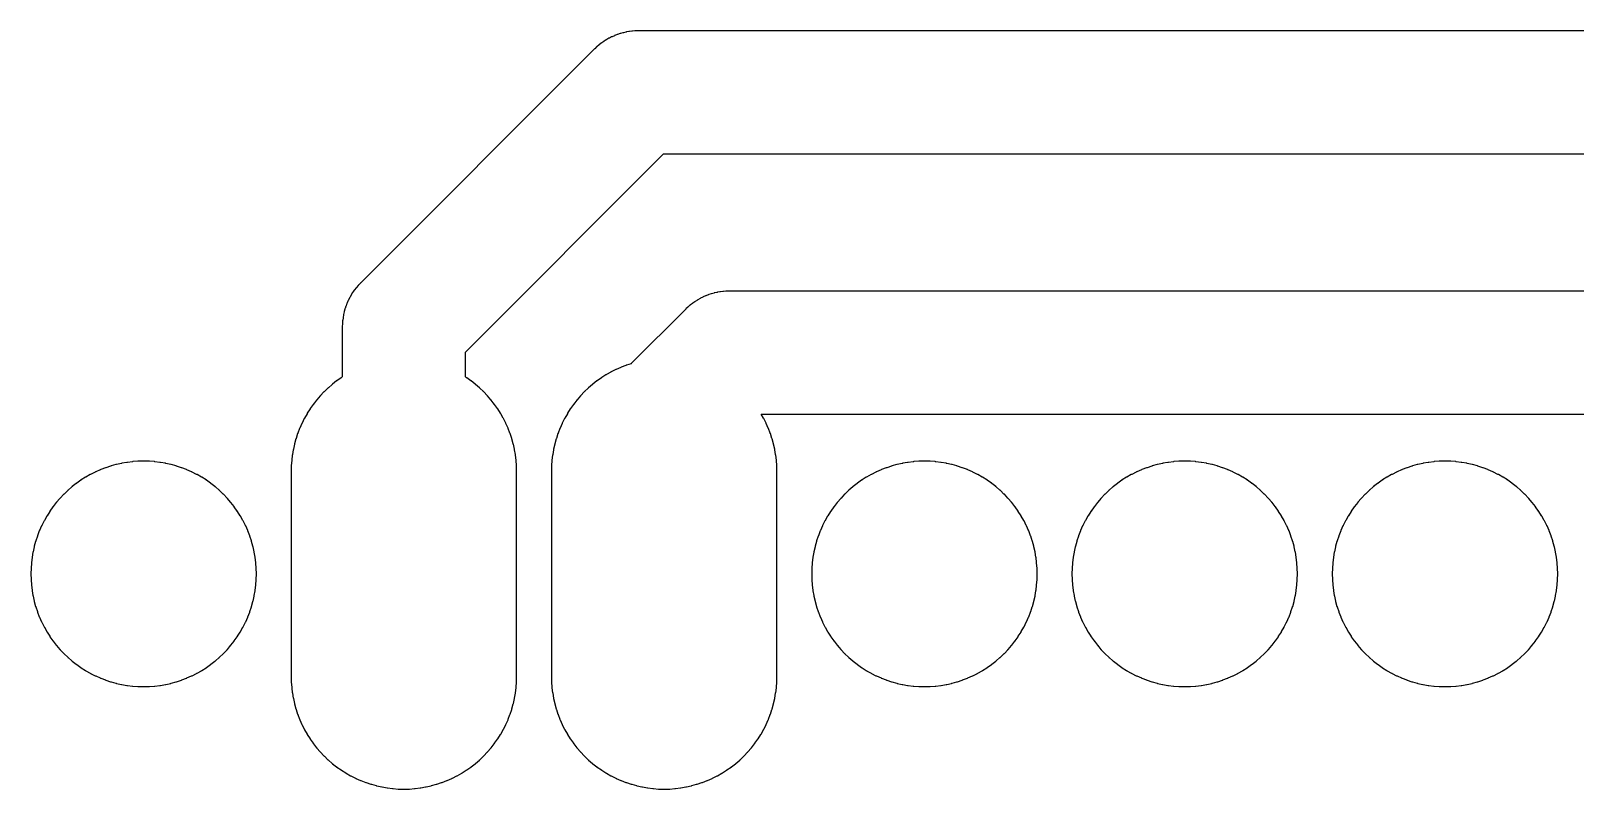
# Model space of a CAD drawing. Header units: millimetres. Extents: x 8.7 to 67.4, y 13.8 to 45.7.
# Drawn here: x 9.44 to 24.51, y 14.31 to 21.71 of the extents above; entities that cross this region are included whole.
import ezdxf

# ---------------------------------------------------------------- set-up
doc = ezdxf.new("R2010")
doc.units = ezdxf.units.MM

msp = doc.modelspace()

# ---------------------------------------------------------------- linework, layer by layer
for points in [[(34.273, 21.707), (15.367, 21.707), (15.366, 21.707), (15.365, 21.707), (15.34, 21.706), (15.338, 21.706), (15.335, 21.706), (15.311, 21.704), (15.308, 21.704), (15.306, 21.704), (15.281, 21.701), (15.279, 21.7), (15.276, 21.7), (15.252, 21.696), (15.25, 21.695), (15.247, 21.695), (15.223, 21.689), (15.221, 21.689), (15.219, 21.688), (15.195, 21.682), (15.193, 21.681), (15.19, 21.68), (15.167, 21.673), (15.165, 21.672), (15.162, 21.671), (15.139, 21.662), (15.137, 21.661), (15.135, 21.66), (15.112, 21.65), (15.11, 21.649), (15.108, 21.648), (15.086, 21.637), (15.084, 21.636), (15.082, 21.635), (15.06, 21.623), (15.058, 21.621), (15.056, 21.62), (15.035, 21.607), (15.033, 21.606), (15.031, 21.604), (15.011, 21.59), (15.009, 21.589), (15.007, 21.587), (14.988, 21.572), (14.986, 21.571), (14.984, 21.569), (14.966, 21.553), (14.964, 21.551), (14.962, 21.55), (14.944, 21.533), (14.943, 21.532), (14.942, 21.531), (12.656, 19.245), (12.655, 19.244), (12.655, 19.243), (12.638, 19.225), (12.636, 19.224), (12.634, 19.222), (12.618, 19.203), (12.617, 19.201), (12.615, 19.199), (12.6, 19.18), (12.599, 19.178), (12.597, 19.176), (12.583, 19.156), (12.582, 19.154), (12.58, 19.152), (12.567, 19.131), (12.566, 19.129), (12.565, 19.127), (12.553, 19.106), (12.551, 19.103), (12.55, 19.101), (12.539, 19.079), (12.538, 19.077), (12.537, 19.075), (12.527, 19.052), (12.526, 19.05), (12.525, 19.048), (12.516, 19.025), (12.516, 19.023), (12.515, 19.02), (12.507, 18.997), (12.506, 18.995), (12.506, 18.992), (12.499, 18.969), (12.498, 18.966), (12.498, 18.964), (12.492, 18.94), (12.492, 18.937), (12.491, 18.935), (12.487, 18.911), (12.487, 18.908), (12.487, 18.906), (12.484, 18.882), (12.483, 18.879), (12.483, 18.877), (12.481, 18.852), (12.481, 18.85), (12.481, 18.847), (12.48, 18.823), (12.48, 18.821), (12.48, 18.82), (12.48, 18.329)], [(12.48, 18.329), (12.472, 18.324), (12.47, 18.322), (12.468, 18.321), (12.428, 18.293), (12.426, 18.291), (12.424, 18.29), (12.385, 18.259), (12.383, 18.258), (12.381, 18.256), (12.344, 18.224), (12.342, 18.223), (12.34, 18.221), (12.305, 18.187), (12.303, 18.185), (12.301, 18.184), (12.267, 18.148), (12.266, 18.146), (12.264, 18.144), (12.232, 18.107), (12.23, 18.105), (12.229, 18.103), (12.199, 18.065), (12.197, 18.063), (12.196, 18.061), (12.167, 18.021), (12.166, 18.019), (12.165, 18.017), (12.138, 17.975), (12.137, 17.973), (12.136, 17.971), (12.112, 17.928), (12.111, 17.926), (12.109, 17.924), (12.087, 17.88), (12.086, 17.878), (12.085, 17.875), (12.065, 17.831), (12.064, 17.828), (12.063, 17.826), (12.046, 17.78), (12.045, 17.778), (12.044, 17.776), (12.029, 17.729), (12.028, 17.727), (12.027, 17.724), (12.014, 17.677), (12.014, 17.675), (12.013, 17.672), (12.002, 17.624), (12.002, 17.622), (12.001, 17.619), (11.993, 17.571), (11.993, 17.569), (11.992, 17.566), (11.986, 17.518), (11.986, 17.515), (11.986, 17.513), (11.982, 17.464), (11.982, 17.461), (11.982, 17.459), (11.981, 17.41), (11.981, 17.408), (11.981, 17.407), (11.981, 15.407), (11.981, 15.406), (11.981, 15.405), (11.982, 15.356), (11.982, 15.353), (11.982, 15.351), (11.986, 15.302), (11.986, 15.299), (11.986, 15.297), (11.992, 15.248), (11.993, 15.246), (11.993, 15.243), (12.001, 15.195), (12.002, 15.193), (12.002, 15.19), (12.013, 15.142), (12.014, 15.14), (12.014, 15.138), (12.027, 15.09), (12.028, 15.088), (12.029, 15.085), (12.044, 15.039), (12.045, 15.037), (12.046, 15.034), (12.063, 14.988), (12.064, 14.986), (12.065, 14.984), (12.085, 14.939), (12.086, 14.937), (12.087, 14.935), (12.109, 14.891), (12.111, 14.889), (12.112, 14.886), (12.136, 14.844), (12.137, 14.842), (12.138, 14.839), (12.165, 14.798), (12.166, 14.796), (12.167, 14.794), (12.196, 14.754), (12.197, 14.752), (12.199, 14.75), (12.229, 14.711), (12.23, 14.709), (12.232, 14.707), (12.264, 14.67), (12.266, 14.668), (12.267, 14.667), (12.301, 14.631), (12.303, 14.629), (12.305, 14.627), (12.34, 14.594), (12.342, 14.592), (12.344, 14.59), (12.381, 14.558), (12.383, 14.557), (12.385, 14.555), (12.424, 14.525), (12.426, 14.523), (12.428, 14.522), (12.468, 14.494), (12.47, 14.492), (12.472, 14.491), (12.513, 14.465), (12.515, 14.463), (12.517, 14.462), (12.56, 14.438), (12.562, 14.437), (12.564, 14.436), (12.608, 14.414), (12.611, 14.413), (12.613, 14.412), (12.658, 14.392), (12.66, 14.391), (12.662, 14.39), (12.708, 14.372), (12.71, 14.371), (12.713, 14.37), (12.759, 14.355), (12.762, 14.354), (12.764, 14.354), (12.811, 14.341), (12.814, 14.34), (12.816, 14.339), (12.864, 14.329), (12.866, 14.328), (12.869, 14.328), (12.917, 14.319), (12.92, 14.319), (12.922, 14.318), (12.971, 14.312), (12.973, 14.312), (12.976, 14.312), (13.025, 14.308), (13.027, 14.308), (13.029, 14.308), (13.079, 14.307), (13.081, 14.307), (13.083, 14.307), (13.133, 14.308), (13.135, 14.308), (13.137, 14.308), (13.186, 14.312), (13.189, 14.312), (13.191, 14.312), (13.24, 14.318), (13.242, 14.319), (13.245, 14.319), (13.293, 14.328), (13.296, 14.328), (13.298, 14.329), (13.346, 14.339), (13.348, 14.34), (13.351, 14.341), (13.398, 14.354), (13.4, 14.354), (13.403, 14.355), (13.449, 14.37), (13.452, 14.371), (13.454, 14.372), (13.5, 14.39), (13.502, 14.391), (13.504, 14.392), (13.549, 14.412), (13.551, 14.413), (13.554, 14.414), (13.598, 14.436), (13.6, 14.437), (13.602, 14.438), (13.645, 14.462), (13.647, 14.463), (13.649, 14.465), (13.69, 14.491), (13.692, 14.492), (13.694, 14.494), (13.734, 14.522), (13.736, 14.523), (13.738, 14.525), (13.777, 14.555), (13.779, 14.557), (13.781, 14.558), (13.818, 14.59), (13.82, 14.592), (13.822, 14.594), (13.857, 14.627), (13.859, 14.629), (13.861, 14.631), (13.895, 14.667), (13.896, 14.668), (13.898, 14.67), (13.93, 14.707), (13.932, 14.709), (13.933, 14.711), (13.963, 14.75), (13.965, 14.752), (13.966, 14.754), (13.995, 14.794), (13.996, 14.796), (13.997, 14.798), (14.024, 14.839), (14.025, 14.842), (14.026, 14.844), (14.05, 14.886), (14.051, 14.889), (14.053, 14.891), (14.075, 14.935), (14.076, 14.937), (14.077, 14.939), (14.097, 14.984), (14.098, 14.986), (14.099, 14.988), (14.116, 15.034), (14.117, 15.037), (14.118, 15.039), (14.133, 15.085), (14.134, 15.088), (14.135, 15.09), (14.148, 15.138), (14.148, 15.14), (14.149, 15.142), (14.16, 15.19), (14.16, 15.193), (14.161, 15.195), (14.169, 15.243), (14.169, 15.246), (14.17, 15.248), (14.176, 15.297), (14.176, 15.299), (14.176, 15.302), (14.18, 15.351), (14.18, 15.353), (14.18, 15.356), (14.181, 15.405), (14.181, 15.406), (14.181, 15.407), (14.181, 17.407), (14.181, 17.408), (14.181, 17.41), (14.18, 17.459), (14.18, 17.461), (14.18, 17.464), (14.176, 17.513), (14.176, 17.515), (14.176, 17.518), (14.17, 17.566), (14.169, 17.569), (14.169, 17.571), (14.161, 17.619), (14.16, 17.622), (14.16, 17.624), (14.149, 17.672), (14.148, 17.675), (14.148, 17.677), (14.135, 17.724), (14.134, 17.727), (14.133, 17.729), (14.118, 17.776), (14.117, 17.778), (14.116, 17.78), (14.099, 17.826), (14.098, 17.828), (14.097, 17.831), (14.077, 17.875), (14.076, 17.878), (14.075, 17.88), (14.053, 17.924), (14.051, 17.926), (14.05, 17.928), (14.026, 17.971), (14.025, 17.973), (14.024, 17.975), (13.997, 18.017), (13.996, 18.019), (13.995, 18.021), (13.966, 18.061), (13.965, 18.063), (13.963, 18.065), (13.933, 18.103), (13.932, 18.105), (13.93, 18.107), (13.898, 18.144), (13.896, 18.146), (13.895, 18.148), (13.861, 18.184), (13.859, 18.185), (13.857, 18.187), (13.822, 18.221), (13.82, 18.223), (13.818, 18.224), (13.781, 18.256), (13.779, 18.258), (13.777, 18.259), (13.738, 18.29), (13.736, 18.291), (13.734, 18.293), (13.694, 18.321), (13.692, 18.322), (13.69, 18.324), (13.682, 18.329), (13.682, 18.571), (15.616, 20.506), (34.273, 20.506)], [(34.273, 19.167), (16.256, 19.167), (16.255, 19.167), (16.254, 19.167), (16.229, 19.166), (16.227, 19.166), (16.224, 19.166), (16.2, 19.164), (16.197, 19.164), (16.195, 19.164), (16.17, 19.161), (16.168, 19.16), (16.165, 19.16), (16.141, 19.156), (16.139, 19.155), (16.136, 19.155), (16.112, 19.149), (16.11, 19.149), (16.108, 19.148), (16.084, 19.142), (16.082, 19.141), (16.079, 19.14), (16.056, 19.133), (16.054, 19.132), (16.051, 19.131), (16.028, 19.122), (16.026, 19.121), (16.024, 19.12), (16.001, 19.11), (15.999, 19.109), (15.997, 19.108), (15.975, 19.097), (15.973, 19.096), (15.971, 19.095), (15.949, 19.083), (15.947, 19.081), (15.945, 19.08), (15.924, 19.067), (15.922, 19.066), (15.92, 19.064), (15.9, 19.05), (15.898, 19.049), (15.896, 19.047), (15.877, 19.032), (15.875, 19.031), (15.873, 19.029), (15.855, 19.013), (15.853, 19.011), (15.851, 19.01), (15.833, 18.993), (15.832, 18.992), (15.831, 18.991), (15.3, 18.46)], [(15.3, 18.46), (15.299, 18.459), (15.253, 18.444), (15.25, 18.443), (15.248, 18.442), (15.202, 18.425), (15.2, 18.424), (15.198, 18.423), (15.153, 18.403), (15.151, 18.402), (15.148, 18.401), (15.104, 18.379), (15.102, 18.378), (15.1, 18.376), (15.057, 18.352), (15.055, 18.351), (15.053, 18.35), (15.012, 18.324), (15.01, 18.322), (15.008, 18.321), (14.968, 18.293), (14.966, 18.291), (14.964, 18.29), (14.925, 18.259), (14.923, 18.258), (14.921, 18.256), (14.884, 18.224), (14.882, 18.223), (14.88, 18.221), (14.845, 18.187), (14.843, 18.185), (14.841, 18.184), (14.807, 18.148), (14.806, 18.146), (14.804, 18.144), (14.772, 18.107), (14.77, 18.105), (14.769, 18.103), (14.739, 18.065), (14.737, 18.063), (14.736, 18.061), (14.707, 18.021), (14.706, 18.019), (14.705, 18.017), (14.678, 17.975), (14.677, 17.973), (14.676, 17.971), (14.652, 17.928), (14.651, 17.926), (14.649, 17.924), (14.627, 17.88), (14.626, 17.878), (14.625, 17.875), (14.605, 17.831), (14.604, 17.828), (14.603, 17.826), (14.586, 17.78), (14.585, 17.778), (14.584, 17.776), (14.569, 17.729), (14.568, 17.727), (14.567, 17.724), (14.554, 17.677), (14.554, 17.675), (14.553, 17.672), (14.542, 17.624), (14.542, 17.622), (14.541, 17.619), (14.533, 17.571), (14.533, 17.569), (14.532, 17.566), (14.526, 17.518), (14.526, 17.515), (14.526, 17.513), (14.522, 17.464), (14.522, 17.461), (14.522, 17.459), (14.521, 17.41), (14.521, 17.408), (14.521, 17.407), (14.521, 15.407), (14.521, 15.406), (14.521, 15.405), (14.522, 15.356), (14.522, 15.353), (14.522, 15.351), (14.526, 15.302), (14.526, 15.299), (14.526, 15.297), (14.532, 15.248), (14.533, 15.246), (14.533, 15.243), (14.541, 15.195), (14.542, 15.193), (14.542, 15.19), (14.553, 15.142), (14.554, 15.14), (14.554, 15.138), (14.567, 15.09), (14.568, 15.088), (14.569, 15.085), (14.584, 15.039), (14.585, 15.037), (14.586, 15.034), (14.603, 14.988), (14.604, 14.986), (14.605, 14.984), (14.625, 14.939), (14.626, 14.937), (14.627, 14.935), (14.649, 14.891), (14.651, 14.889), (14.652, 14.886), (14.676, 14.844), (14.677, 14.842), (14.678, 14.839), (14.705, 14.798), (14.706, 14.796), (14.707, 14.794), (14.736, 14.754), (14.737, 14.752), (14.739, 14.75), (14.769, 14.711), (14.77, 14.709), (14.772, 14.707), (14.804, 14.67), (14.806, 14.668), (14.807, 14.667), (14.841, 14.631), (14.843, 14.629), (14.845, 14.627), (14.88, 14.594), (14.882, 14.592), (14.884, 14.59), (14.921, 14.558), (14.923, 14.557), (14.925, 14.555), (14.964, 14.525), (14.966, 14.523), (14.968, 14.522), (15.008, 14.494), (15.01, 14.492), (15.012, 14.491), (15.053, 14.465), (15.055, 14.463), (15.057, 14.462), (15.1, 14.438), (15.102, 14.437), (15.104, 14.436), (15.148, 14.414), (15.151, 14.413), (15.153, 14.412), (15.198, 14.392), (15.2, 14.391), (15.202, 14.39), (15.248, 14.372), (15.25, 14.371), (15.253, 14.37), (15.299, 14.355), (15.302, 14.354), (15.304, 14.354), (15.351, 14.341), (15.354, 14.34), (15.356, 14.339), (15.404, 14.329), (15.406, 14.328), (15.409, 14.328), (15.457, 14.319), (15.46, 14.319), (15.462, 14.318), (15.511, 14.312), (15.513, 14.312), (15.516, 14.312), (15.565, 14.308), (15.567, 14.308), (15.569, 14.308), (15.619, 14.307), (15.621, 14.307), (15.623, 14.307), (15.673, 14.308), (15.675, 14.308), (15.677, 14.308), (15.726, 14.312), (15.729, 14.312), (15.731, 14.312), (15.78, 14.318), (15.782, 14.319), (15.785, 14.319), (15.833, 14.328), (15.836, 14.328), (15.838, 14.329), (15.886, 14.339), (15.888, 14.34), (15.891, 14.341), (15.938, 14.354), (15.94, 14.354), (15.943, 14.355), (15.989, 14.37), (15.992, 14.371), (15.994, 14.372), (16.04, 14.39), (16.042, 14.391), (16.044, 14.392), (16.089, 14.412), (16.091, 14.413), (16.094, 14.414), (16.138, 14.436), (16.14, 14.437), (16.142, 14.438), (16.185, 14.462), (16.187, 14.463), (16.189, 14.465), (16.23, 14.491), (16.232, 14.492), (16.234, 14.494), (16.274, 14.522), (16.276, 14.523), (16.278, 14.525), (16.317, 14.555), (16.319, 14.557), (16.321, 14.558), (16.358, 14.59), (16.36, 14.592), (16.362, 14.594), (16.397, 14.627), (16.399, 14.629), (16.401, 14.631), (16.435, 14.667), (16.436, 14.668), (16.438, 14.67), (16.47, 14.707), (16.472, 14.709), (16.473, 14.711), (16.503, 14.75), (16.505, 14.752), (16.506, 14.754), (16.535, 14.794), (16.536, 14.796), (16.537, 14.798), (16.564, 14.839), (16.565, 14.842), (16.566, 14.844), (16.59, 14.886), (16.591, 14.889), (16.593, 14.891), (16.615, 14.935), (16.616, 14.937), (16.617, 14.939), (16.637, 14.984), (16.638, 14.986), (16.639, 14.988), (16.656, 15.034), (16.657, 15.037), (16.658, 15.039), (16.673, 15.085), (16.674, 15.088), (16.675, 15.09), (16.688, 15.138), (16.688, 15.14), (16.689, 15.142), (16.7, 15.19), (16.7, 15.193), (16.701, 15.195), (16.709, 15.243), (16.709, 15.246), (16.71, 15.248), (16.716, 15.297), (16.716, 15.299), (16.716, 15.302), (16.72, 15.351), (16.72, 15.353), (16.72, 15.356), (16.721, 15.405), (16.721, 15.406), (16.721, 15.407), (16.721, 17.407), (16.721, 17.408), (16.721, 17.41), (16.72, 17.459), (16.72, 17.461), (16.72, 17.464), (16.716, 17.513), (16.716, 17.515), (16.716, 17.518), (16.71, 17.566), (16.709, 17.569), (16.709, 17.571), (16.701, 17.619), (16.7, 17.622), (16.7, 17.624), (16.689, 17.672), (16.688, 17.675), (16.688, 17.677), (16.675, 17.724), (16.674, 17.727), (16.673, 17.729), (16.658, 17.776), (16.657, 17.778), (16.656, 17.78), (16.639, 17.826), (16.638, 17.828), (16.637, 17.831), (16.617, 17.875), (16.616, 17.878), (16.615, 17.88), (16.593, 17.924), (16.591, 17.926), (16.59, 17.928), (16.569, 17.966), (34.273, 17.966)], [(11.641, 16.406), (11.641, 16.408), (11.641, 16.41), (11.64, 16.459), (11.64, 16.461), (11.64, 16.464), (11.636, 16.513), (11.636, 16.515), (11.636, 16.518), (11.63, 16.566), (11.629, 16.569), (11.629, 16.571), (11.621, 16.62), (11.62, 16.622), (11.62, 16.624), (11.609, 16.672), (11.608, 16.675), (11.608, 16.677), (11.595, 16.724), (11.594, 16.727), (11.593, 16.729), (11.578, 16.776), (11.577, 16.778), (11.576, 16.78), (11.559, 16.826), (11.558, 16.828), (11.557, 16.831), (11.537, 16.875), (11.536, 16.878), (11.535, 16.88), (11.513, 16.924), (11.511, 16.926), (11.51, 16.928), (11.486, 16.971), (11.485, 16.973), (11.484, 16.975), (11.457, 17.017), (11.456, 17.019), (11.455, 17.021), (11.426, 17.061), (11.425, 17.063), (11.423, 17.065), (11.393, 17.103), (11.392, 17.105), (11.39, 17.107), (11.358, 17.144), (11.356, 17.146), (11.355, 17.148), (11.321, 17.184), (11.319, 17.185), (11.317, 17.187), (11.282, 17.221), (11.28, 17.223), (11.278, 17.224), (11.241, 17.256), (11.239, 17.258), (11.237, 17.259), (11.198, 17.29), (11.196, 17.291), (11.194, 17.293), (11.154, 17.321), (11.152, 17.322), (11.15, 17.324), (11.109, 17.35), (11.107, 17.351), (11.105, 17.352), (11.062, 17.376), (11.06, 17.378), (11.058, 17.379), (11.014, 17.401), (11.011, 17.402), (11.009, 17.403), (10.964, 17.423), (10.962, 17.424), (10.96, 17.425), (10.914, 17.442), (10.912, 17.443), (10.909, 17.444), (10.863, 17.459), (10.86, 17.46), (10.858, 17.461), (10.811, 17.474), (10.808, 17.475), (10.806, 17.475), (10.758, 17.486), (10.756, 17.486), (10.753, 17.487), (10.705, 17.495), (10.702, 17.496), (10.7, 17.496), (10.651, 17.502), (10.649, 17.502), (10.646, 17.503), (10.597, 17.506), (10.595, 17.506), (10.593, 17.506), (10.543, 17.508), (10.541, 17.508), (10.539, 17.508), (10.489, 17.506), (10.487, 17.506), (10.485, 17.506), (10.436, 17.503), (10.433, 17.502), (10.431, 17.502), (10.382, 17.496), (10.38, 17.496), (10.377, 17.495), (10.329, 17.487), (10.326, 17.486), (10.324, 17.486), (10.276, 17.475), (10.274, 17.475), (10.271, 17.474), (10.224, 17.461), (10.222, 17.46), (10.219, 17.459), (10.173, 17.444), (10.17, 17.443), (10.168, 17.442), (10.122, 17.425), (10.12, 17.424), (10.118, 17.423), (10.073, 17.403), (10.071, 17.402), (10.068, 17.401), (10.024, 17.379), (10.022, 17.378), (10.02, 17.376), (9.977, 17.352), (9.975, 17.351), (9.973, 17.35), (9.932, 17.324), (9.93, 17.322), (9.928, 17.321), (9.888, 17.293), (9.886, 17.291), (9.884, 17.29), (9.845, 17.259), (9.843, 17.258), (9.841, 17.256), (9.804, 17.224), (9.802, 17.223), (9.8, 17.221), (9.765, 17.187), (9.763, 17.185), (9.761, 17.184), (9.727, 17.148), (9.726, 17.146), (9.724, 17.144), (9.692, 17.107), (9.69, 17.105), (9.689, 17.103), (9.659, 17.065), (9.657, 17.063), (9.656, 17.061), (9.627, 17.021), (9.626, 17.019), (9.625, 17.017), (9.598, 16.975), (9.597, 16.973), (9.596, 16.971), (9.572, 16.928), (9.571, 16.926), (9.569, 16.924), (9.547, 16.88), (9.546, 16.878), (9.545, 16.875), (9.525, 16.831), (9.524, 16.828), (9.523, 16.826), (9.506, 16.78), (9.505, 16.778), (9.504, 16.776), (9.489, 16.729), (9.488, 16.727), (9.487, 16.724), (9.474, 16.677), (9.474, 16.675), (9.473, 16.672), (9.462, 16.624), (9.462, 16.622), (9.461, 16.62), (9.453, 16.571), (9.453, 16.569), (9.452, 16.566), (9.446, 16.518), (9.446, 16.515), (9.446, 16.513), (9.442, 16.464), (9.442, 16.461), (9.442, 16.459), (9.441, 16.41), (9.441, 16.407), (9.441, 16.405), (9.442, 16.356), (9.442, 16.353), (9.442, 16.351), (9.446, 16.302), (9.446, 16.299), (9.446, 16.297), (9.452, 16.248), (9.453, 16.246), (9.453, 16.243), (9.461, 16.195), (9.462, 16.193), (9.462, 16.19), (9.473, 16.142), (9.474, 16.14), (9.474, 16.138), (9.487, 16.09), (9.488, 16.088), (9.489, 16.085), (9.504, 16.039), (9.505, 16.037), (9.506, 16.034), (9.523, 15.988), (9.524, 15.986), (9.525, 15.984), (9.545, 15.939), (9.546, 15.937), (9.547, 15.935), (9.569, 15.891), (9.571, 15.889), (9.572, 15.886), (9.596, 15.844), (9.597, 15.842), (9.598, 15.839), (9.625, 15.798), (9.626, 15.796), (9.627, 15.794), (9.656, 15.754), (9.657, 15.752), (9.659, 15.75), (9.689, 15.711), (9.69, 15.709), (9.692, 15.707), (9.724, 15.67), (9.726, 15.668), (9.727, 15.666), (9.761, 15.631), (9.763, 15.629), (9.765, 15.627), (9.8, 15.594), (9.802, 15.592), (9.804, 15.59), (9.841, 15.558), (9.843, 15.557), (9.845, 15.555), (9.884, 15.525), (9.886, 15.523), (9.888, 15.522), (9.928, 15.494), (9.93, 15.492), (9.932, 15.491), (9.973, 15.465), (9.975, 15.463), (9.977, 15.462), (10.02, 15.438), (10.022, 15.437), (10.024, 15.436), (10.068, 15.414), (10.071, 15.413), (10.073, 15.412), (10.118, 15.392), (10.12, 15.391), (10.122, 15.39), (10.168, 15.372), (10.17, 15.371), (10.173, 15.37), (10.219, 15.355), (10.222, 15.354), (10.224, 15.354), (10.271, 15.341), (10.274, 15.34), (10.276, 15.339), (10.324, 15.329), (10.326, 15.328), (10.329, 15.328), (10.377, 15.319), (10.38, 15.319), (10.382, 15.318), (10.431, 15.312), (10.433, 15.312), (10.436, 15.312), (10.485, 15.308), (10.487, 15.308), (10.489, 15.308), (10.539, 15.307), (10.541, 15.307), (10.543, 15.307), (10.593, 15.308), (10.595, 15.308), (10.597, 15.308), (10.646, 15.312), (10.649, 15.312), (10.651, 15.312), (10.7, 15.318), (10.702, 15.319), (10.705, 15.319), (10.753, 15.328), (10.756, 15.328), (10.758, 15.329), (10.806, 15.339), (10.808, 15.34), (10.811, 15.341), (10.858, 15.354), (10.86, 15.354), (10.863, 15.355), (10.909, 15.37), (10.912, 15.371), (10.914, 15.372), (10.96, 15.39), (10.962, 15.391), (10.964, 15.392), (11.009, 15.412), (11.011, 15.413), (11.014, 15.414), (11.058, 15.436), (11.06, 15.437), (11.062, 15.438), (11.105, 15.462), (11.107, 15.463), (11.109, 15.465), (11.15, 15.491), (11.152, 15.492), (11.154, 15.494), (11.194, 15.522), (11.196, 15.523), (11.198, 15.525), (11.237, 15.555), (11.239, 15.557), (11.241, 15.558), (11.278, 15.59), (11.28, 15.592), (11.282, 15.594), (11.317, 15.627), (11.319, 15.629), (11.321, 15.631), (11.355, 15.666), (11.356, 15.668), (11.358, 15.67), (11.39, 15.707), (11.392, 15.709), (11.393, 15.711), (11.423, 15.75), (11.425, 15.752), (11.426, 15.754), (11.455, 15.794), (11.456, 15.796), (11.457, 15.798), (11.484, 15.839), (11.485, 15.842), (11.486, 15.844), (11.51, 15.886), (11.511, 15.889), (11.513, 15.891), (11.535, 15.935), (11.536, 15.937), (11.537, 15.939), (11.557, 15.984), (11.558, 15.986), (11.559, 15.988), (11.576, 16.034), (11.577, 16.037), (11.578, 16.039), (11.593, 16.085), (11.594, 16.088), (11.595, 16.09), (11.608, 16.138), (11.608, 16.14), (11.609, 16.142), (11.62, 16.19), (11.62, 16.193), (11.621, 16.195), (11.629, 16.243), (11.629, 16.246), (11.63, 16.248), (11.636, 16.297), (11.636, 16.299), (11.636, 16.302), (11.64, 16.351), (11.64, 16.353), (11.64, 16.356), (11.641, 16.405), (11.641, 16.406), (11.641, 16.406)], [(19.261, 16.406), (19.261, 16.408), (19.261, 16.41), (19.26, 16.459), (19.26, 16.461), (19.26, 16.464), (19.256, 16.513), (19.256, 16.515), (19.256, 16.518), (19.25, 16.566), (19.249, 16.569), (19.249, 16.571), (19.241, 16.62), (19.24, 16.622), (19.24, 16.624), (19.229, 16.672), (19.228, 16.675), (19.228, 16.677), (19.215, 16.724), (19.214, 16.727), (19.213, 16.729), (19.198, 16.776), (19.197, 16.778), (19.196, 16.78), (19.179, 16.826), (19.178, 16.828), (19.177, 16.831), (19.157, 16.875), (19.156, 16.878), (19.155, 16.88), (19.133, 16.924), (19.131, 16.926), (19.13, 16.928), (19.106, 16.971), (19.105, 16.973), (19.104, 16.975), (19.077, 17.017), (19.076, 17.019), (19.075, 17.021), (19.046, 17.061), (19.045, 17.063), (19.043, 17.065), (19.013, 17.103), (19.012, 17.105), (19.01, 17.107), (18.978, 17.144), (18.976, 17.146), (18.975, 17.148), (18.941, 17.184), (18.939, 17.185), (18.937, 17.187), (18.902, 17.221), (18.9, 17.223), (18.898, 17.224), (18.861, 17.256), (18.859, 17.258), (18.857, 17.259), (18.818, 17.29), (18.816, 17.291), (18.814, 17.293), (18.774, 17.321), (18.772, 17.322), (18.77, 17.324), (18.729, 17.35), (18.727, 17.351), (18.725, 17.352), (18.682, 17.376), (18.68, 17.378), (18.678, 17.379), (18.634, 17.401), (18.631, 17.402), (18.629, 17.403), (18.584, 17.423), (18.582, 17.424), (18.58, 17.425), (18.534, 17.442), (18.532, 17.443), (18.529, 17.444), (18.483, 17.459), (18.48, 17.46), (18.478, 17.461), (18.431, 17.474), (18.428, 17.475), (18.426, 17.475), (18.378, 17.486), (18.376, 17.486), (18.373, 17.487), (18.325, 17.495), (18.322, 17.496), (18.32, 17.496), (18.271, 17.502), (18.269, 17.502), (18.266, 17.503), (18.217, 17.506), (18.215, 17.506), (18.213, 17.506), (18.163, 17.508), (18.161, 17.508), (18.159, 17.508), (18.109, 17.506), (18.107, 17.506), (18.105, 17.506), (18.056, 17.503), (18.053, 17.502), (18.051, 17.502), (18.002, 17.496), (18, 17.496), (17.997, 17.495), (17.949, 17.487), (17.946, 17.486), (17.944, 17.486), (17.896, 17.475), (17.894, 17.475), (17.891, 17.474), (17.844, 17.461), (17.842, 17.46), (17.839, 17.459), (17.793, 17.444), (17.79, 17.443), (17.788, 17.442), (17.742, 17.425), (17.74, 17.424), (17.738, 17.423), (17.693, 17.403), (17.691, 17.402), (17.688, 17.401), (17.644, 17.379), (17.642, 17.378), (17.64, 17.376), (17.597, 17.352), (17.595, 17.351), (17.593, 17.35), (17.552, 17.324), (17.55, 17.322), (17.548, 17.321), (17.508, 17.293), (17.506, 17.291), (17.504, 17.29), (17.465, 17.259), (17.463, 17.258), (17.461, 17.256), (17.424, 17.224), (17.422, 17.223), (17.42, 17.221), (17.385, 17.187), (17.383, 17.185), (17.381, 17.184), (17.347, 17.148), (17.346, 17.146), (17.344, 17.144), (17.312, 17.107), (17.31, 17.105), (17.309, 17.103), (17.279, 17.065), (17.277, 17.063), (17.276, 17.061), (17.247, 17.021), (17.246, 17.019), (17.245, 17.017), (17.218, 16.975), (17.217, 16.973), (17.216, 16.971), (17.192, 16.928), (17.191, 16.926), (17.189, 16.924), (17.167, 16.88), (17.166, 16.878), (17.165, 16.875), (17.145, 16.831), (17.144, 16.828), (17.143, 16.826), (17.126, 16.78), (17.125, 16.778), (17.124, 16.776), (17.109, 16.729), (17.108, 16.727), (17.107, 16.724), (17.094, 16.677), (17.094, 16.675), (17.093, 16.672), (17.082, 16.624), (17.082, 16.622), (17.081, 16.62), (17.073, 16.571), (17.073, 16.569), (17.072, 16.566), (17.066, 16.518), (17.066, 16.515), (17.066, 16.513), (17.062, 16.464), (17.062, 16.461), (17.062, 16.459), (17.061, 16.41), (17.061, 16.407), (17.061, 16.405), (17.062, 16.356), (17.062, 16.353), (17.062, 16.351), (17.066, 16.302), (17.066, 16.299), (17.066, 16.297), (17.072, 16.248), (17.073, 16.246), (17.073, 16.243), (17.081, 16.195), (17.082, 16.193), (17.082, 16.19), (17.093, 16.142), (17.094, 16.14), (17.094, 16.138), (17.107, 16.09), (17.108, 16.088), (17.109, 16.085), (17.124, 16.039), (17.125, 16.037), (17.126, 16.034), (17.143, 15.988), (17.144, 15.986), (17.145, 15.984), (17.165, 15.939), (17.166, 15.937), (17.167, 15.935), (17.189, 15.891), (17.191, 15.889), (17.192, 15.886), (17.216, 15.844), (17.217, 15.842), (17.218, 15.839), (17.245, 15.798), (17.246, 15.796), (17.247, 15.794), (17.276, 15.754), (17.277, 15.752), (17.279, 15.75), (17.309, 15.711), (17.31, 15.709), (17.312, 15.707), (17.344, 15.67), (17.346, 15.668), (17.347, 15.666), (17.381, 15.631), (17.383, 15.629), (17.385, 15.627), (17.42, 15.594), (17.422, 15.592), (17.424, 15.59), (17.461, 15.558), (17.463, 15.557), (17.465, 15.555), (17.504, 15.525), (17.506, 15.523), (17.508, 15.522), (17.548, 15.494), (17.55, 15.492), (17.552, 15.491), (17.593, 15.465), (17.595, 15.463), (17.597, 15.462), (17.64, 15.438), (17.642, 15.437), (17.644, 15.436), (17.688, 15.414), (17.691, 15.413), (17.693, 15.412), (17.738, 15.392), (17.74, 15.391), (17.742, 15.39), (17.788, 15.372), (17.79, 15.371), (17.793, 15.37), (17.839, 15.355), (17.842, 15.354), (17.844, 15.354), (17.891, 15.341), (17.894, 15.34), (17.896, 15.339), (17.944, 15.329), (17.946, 15.328), (17.949, 15.328), (17.997, 15.319), (18, 15.319), (18.002, 15.318), (18.051, 15.312), (18.053, 15.312), (18.056, 15.312), (18.105, 15.308), (18.107, 15.308), (18.109, 15.308), (18.159, 15.307), (18.161, 15.307), (18.163, 15.307), (18.213, 15.308), (18.215, 15.308), (18.217, 15.308), (18.266, 15.312), (18.269, 15.312), (18.271, 15.312), (18.32, 15.318), (18.322, 15.319), (18.325, 15.319), (18.373, 15.328), (18.376, 15.328), (18.378, 15.329), (18.426, 15.339), (18.428, 15.34), (18.431, 15.341), (18.478, 15.354), (18.48, 15.354), (18.483, 15.355), (18.529, 15.37), (18.532, 15.371), (18.534, 15.372), (18.58, 15.39), (18.582, 15.391), (18.584, 15.392), (18.629, 15.412), (18.631, 15.413), (18.634, 15.414), (18.678, 15.436), (18.68, 15.437), (18.682, 15.438), (18.725, 15.462), (18.727, 15.463), (18.729, 15.465), (18.77, 15.491), (18.772, 15.492), (18.774, 15.494), (18.814, 15.522), (18.816, 15.523), (18.818, 15.525), (18.857, 15.555), (18.859, 15.557), (18.861, 15.558), (18.898, 15.59), (18.9, 15.592), (18.902, 15.594), (18.937, 15.627), (18.939, 15.629), (18.941, 15.631), (18.975, 15.666), (18.976, 15.668), (18.978, 15.67), (19.01, 15.707), (19.012, 15.709), (19.013, 15.711), (19.043, 15.75), (19.045, 15.752), (19.046, 15.754), (19.075, 15.794), (19.076, 15.796), (19.077, 15.798), (19.104, 15.839), (19.105, 15.842), (19.106, 15.844), (19.13, 15.886), (19.131, 15.889), (19.133, 15.891), (19.155, 15.935), (19.156, 15.937), (19.157, 15.939), (19.177, 15.984), (19.178, 15.986), (19.179, 15.988), (19.196, 16.034), (19.197, 16.037), (19.198, 16.039), (19.213, 16.085), (19.214, 16.088), (19.215, 16.09), (19.228, 16.138), (19.228, 16.14), (19.229, 16.142), (19.24, 16.19), (19.24, 16.193), (19.241, 16.195), (19.249, 16.243), (19.249, 16.246), (19.25, 16.248), (19.256, 16.297), (19.256, 16.299), (19.256, 16.302), (19.26, 16.351), (19.26, 16.353), (19.26, 16.356), (19.261, 16.405), (19.261, 16.406), (19.261, 16.406)], [(21.801, 16.406), (21.801, 16.408), (21.801, 16.41), (21.8, 16.459), (21.8, 16.461), (21.8, 16.464), (21.796, 16.513), (21.796, 16.515), (21.796, 16.518), (21.79, 16.566), (21.789, 16.569), (21.789, 16.571), (21.781, 16.62), (21.78, 16.622), (21.78, 16.624), (21.769, 16.672), (21.768, 16.675), (21.768, 16.677), (21.755, 16.724), (21.754, 16.727), (21.753, 16.729), (21.738, 16.776), (21.737, 16.778), (21.736, 16.78), (21.719, 16.826), (21.718, 16.828), (21.717, 16.831), (21.697, 16.875), (21.696, 16.878), (21.695, 16.88), (21.673, 16.924), (21.671, 16.926), (21.67, 16.928), (21.646, 16.971), (21.645, 16.973), (21.644, 16.975), (21.617, 17.017), (21.616, 17.019), (21.615, 17.021), (21.586, 17.061), (21.585, 17.063), (21.583, 17.065), (21.553, 17.103), (21.552, 17.105), (21.55, 17.107), (21.518, 17.144), (21.516, 17.146), (21.515, 17.148), (21.481, 17.184), (21.479, 17.185), (21.477, 17.187), (21.442, 17.221), (21.44, 17.223), (21.438, 17.224), (21.401, 17.256), (21.399, 17.258), (21.397, 17.259), (21.358, 17.29), (21.356, 17.291), (21.354, 17.293), (21.314, 17.321), (21.312, 17.322), (21.31, 17.324), (21.269, 17.35), (21.267, 17.351), (21.265, 17.352), (21.222, 17.376), (21.22, 17.378), (21.218, 17.379), (21.174, 17.401), (21.171, 17.402), (21.169, 17.403), (21.124, 17.423), (21.122, 17.424), (21.12, 17.425), (21.074, 17.442), (21.072, 17.443), (21.069, 17.444), (21.023, 17.459), (21.02, 17.46), (21.018, 17.461), (20.971, 17.474), (20.968, 17.475), (20.966, 17.475), (20.918, 17.486), (20.916, 17.486), (20.913, 17.487), (20.865, 17.495), (20.862, 17.496), (20.86, 17.496), (20.811, 17.502), (20.809, 17.502), (20.806, 17.503), (20.757, 17.506), (20.755, 17.506), (20.753, 17.506), (20.703, 17.508), (20.701, 17.508), (20.699, 17.508), (20.649, 17.506), (20.647, 17.506), (20.645, 17.506), (20.596, 17.503), (20.593, 17.502), (20.591, 17.502), (20.542, 17.496), (20.54, 17.496), (20.537, 17.495), (20.489, 17.487), (20.486, 17.486), (20.484, 17.486), (20.436, 17.475), (20.434, 17.475), (20.431, 17.474), (20.384, 17.461), (20.382, 17.46), (20.379, 17.459), (20.333, 17.444), (20.33, 17.443), (20.328, 17.442), (20.282, 17.425), (20.28, 17.424), (20.278, 17.423), (20.233, 17.403), (20.231, 17.402), (20.228, 17.401), (20.184, 17.379), (20.182, 17.378), (20.18, 17.376), (20.137, 17.352), (20.135, 17.351), (20.133, 17.35), (20.092, 17.324), (20.09, 17.322), (20.088, 17.321), (20.048, 17.293), (20.046, 17.291), (20.044, 17.29), (20.005, 17.259), (20.003, 17.258), (20.001, 17.256), (19.964, 17.224), (19.962, 17.223), (19.96, 17.221), (19.925, 17.187), (19.923, 17.185), (19.921, 17.184), (19.887, 17.148), (19.886, 17.146), (19.884, 17.144), (19.852, 17.107), (19.85, 17.105), (19.849, 17.103), (19.819, 17.065), (19.817, 17.063), (19.816, 17.061), (19.787, 17.021), (19.786, 17.019), (19.785, 17.017), (19.758, 16.975), (19.757, 16.973), (19.756, 16.971), (19.732, 16.928), (19.731, 16.926), (19.729, 16.924), (19.707, 16.88), (19.706, 16.878), (19.705, 16.875), (19.685, 16.831), (19.684, 16.828), (19.683, 16.826), (19.666, 16.78), (19.665, 16.778), (19.664, 16.776), (19.649, 16.729), (19.648, 16.727), (19.647, 16.724), (19.634, 16.677), (19.634, 16.675), (19.633, 16.672), (19.622, 16.624), (19.622, 16.622), (19.621, 16.62), (19.613, 16.571), (19.613, 16.569), (19.612, 16.566), (19.606, 16.518), (19.606, 16.515), (19.606, 16.513), (19.602, 16.464), (19.602, 16.461), (19.602, 16.459), (19.601, 16.41), (19.601, 16.407), (19.601, 16.405), (19.602, 16.356), (19.602, 16.353), (19.602, 16.351), (19.606, 16.302), (19.606, 16.299), (19.606, 16.297), (19.612, 16.248), (19.613, 16.246), (19.613, 16.243), (19.621, 16.195), (19.622, 16.193), (19.622, 16.19), (19.633, 16.142), (19.634, 16.14), (19.634, 16.138), (19.647, 16.09), (19.648, 16.088), (19.649, 16.085), (19.664, 16.039), (19.665, 16.037), (19.666, 16.034), (19.683, 15.988), (19.684, 15.986), (19.685, 15.984), (19.705, 15.939), (19.706, 15.937), (19.707, 15.935), (19.729, 15.891), (19.731, 15.889), (19.732, 15.886), (19.756, 15.844), (19.757, 15.842), (19.758, 15.839), (19.785, 15.798), (19.786, 15.796), (19.787, 15.794), (19.816, 15.754), (19.817, 15.752), (19.819, 15.75), (19.849, 15.711), (19.85, 15.709), (19.852, 15.707), (19.884, 15.67), (19.886, 15.668), (19.887, 15.666), (19.921, 15.631), (19.923, 15.629), (19.925, 15.627), (19.96, 15.594), (19.962, 15.592), (19.964, 15.59), (20.001, 15.558), (20.003, 15.557), (20.005, 15.555), (20.044, 15.525), (20.046, 15.523), (20.048, 15.522), (20.088, 15.494), (20.09, 15.492), (20.092, 15.491), (20.133, 15.465), (20.135, 15.463), (20.137, 15.462), (20.18, 15.438), (20.182, 15.437), (20.184, 15.436), (20.228, 15.414), (20.231, 15.413), (20.233, 15.412), (20.278, 15.392), (20.28, 15.391), (20.282, 15.39), (20.328, 15.372), (20.33, 15.371), (20.333, 15.37), (20.379, 15.355), (20.382, 15.354), (20.384, 15.354), (20.431, 15.341), (20.434, 15.34), (20.436, 15.339), (20.484, 15.329), (20.486, 15.328), (20.489, 15.328), (20.537, 15.319), (20.54, 15.319), (20.542, 15.318), (20.591, 15.312), (20.593, 15.312), (20.596, 15.312), (20.645, 15.308), (20.647, 15.308), (20.649, 15.308), (20.699, 15.307), (20.701, 15.307), (20.703, 15.307), (20.753, 15.308), (20.755, 15.308), (20.757, 15.308), (20.806, 15.312), (20.809, 15.312), (20.811, 15.312), (20.86, 15.318), (20.862, 15.319), (20.865, 15.319), (20.913, 15.328), (20.916, 15.328), (20.918, 15.329), (20.966, 15.339), (20.968, 15.34), (20.971, 15.341), (21.018, 15.354), (21.02, 15.354), (21.023, 15.355), (21.069, 15.37), (21.072, 15.371), (21.074, 15.372), (21.12, 15.39), (21.122, 15.391), (21.124, 15.392), (21.169, 15.412), (21.171, 15.413), (21.174, 15.414), (21.218, 15.436), (21.22, 15.437), (21.222, 15.438), (21.265, 15.462), (21.267, 15.463), (21.269, 15.465), (21.31, 15.491), (21.312, 15.492), (21.314, 15.494), (21.354, 15.522), (21.356, 15.523), (21.358, 15.525), (21.397, 15.555), (21.399, 15.557), (21.401, 15.558), (21.438, 15.59), (21.44, 15.592), (21.442, 15.594), (21.477, 15.627), (21.479, 15.629), (21.481, 15.631), (21.515, 15.666), (21.516, 15.668), (21.518, 15.67), (21.55, 15.707), (21.552, 15.709), (21.553, 15.711), (21.583, 15.75), (21.585, 15.752), (21.586, 15.754), (21.615, 15.794), (21.616, 15.796), (21.617, 15.798), (21.644, 15.839), (21.645, 15.842), (21.646, 15.844), (21.67, 15.886), (21.671, 15.889), (21.673, 15.891), (21.695, 15.935), (21.696, 15.937), (21.697, 15.939), (21.717, 15.984), (21.718, 15.986), (21.719, 15.988), (21.736, 16.034), (21.737, 16.037), (21.738, 16.039), (21.753, 16.085), (21.754, 16.088), (21.755, 16.09), (21.768, 16.138), (21.768, 16.14), (21.769, 16.142), (21.78, 16.19), (21.78, 16.193), (21.781, 16.195), (21.789, 16.243), (21.789, 16.246), (21.79, 16.248), (21.796, 16.297), (21.796, 16.299), (21.796, 16.302), (21.8, 16.351), (21.8, 16.353), (21.8, 16.356), (21.801, 16.405), (21.801, 16.406), (21.801, 16.406)], [(24.341, 16.406), (24.341, 16.408), (24.341, 16.41), (24.34, 16.459), (24.34, 16.461), (24.34, 16.464), (24.336, 16.513), (24.336, 16.515), (24.336, 16.518), (24.33, 16.566), (24.329, 16.569), (24.329, 16.571), (24.321, 16.62), (24.32, 16.622), (24.32, 16.624), (24.309, 16.672), (24.308, 16.675), (24.308, 16.677), (24.295, 16.724), (24.294, 16.727), (24.293, 16.729), (24.278, 16.776), (24.277, 16.778), (24.276, 16.78), (24.259, 16.826), (24.258, 16.828), (24.257, 16.831), (24.237, 16.875), (24.236, 16.878), (24.235, 16.88), (24.213, 16.924), (24.211, 16.926), (24.21, 16.928), (24.186, 16.971), (24.185, 16.973), (24.184, 16.975), (24.157, 17.017), (24.156, 17.019), (24.155, 17.021), (24.126, 17.061), (24.125, 17.063), (24.123, 17.065), (24.093, 17.103), (24.092, 17.105), (24.09, 17.107), (24.058, 17.144), (24.056, 17.146), (24.055, 17.148), (24.021, 17.184), (24.019, 17.185), (24.017, 17.187), (23.982, 17.221), (23.98, 17.223), (23.978, 17.224), (23.941, 17.256), (23.939, 17.258), (23.937, 17.259), (23.898, 17.29), (23.896, 17.291), (23.894, 17.293), (23.854, 17.321), (23.852, 17.322), (23.85, 17.324), (23.809, 17.35), (23.807, 17.351), (23.805, 17.352), (23.762, 17.376), (23.76, 17.378), (23.758, 17.379), (23.714, 17.401), (23.711, 17.402), (23.709, 17.403), (23.664, 17.423), (23.662, 17.424), (23.66, 17.425), (23.614, 17.442), (23.612, 17.443), (23.609, 17.444), (23.563, 17.459), (23.56, 17.46), (23.558, 17.461), (23.511, 17.474), (23.508, 17.475), (23.506, 17.475), (23.458, 17.486), (23.456, 17.486), (23.453, 17.487), (23.405, 17.495), (23.402, 17.496), (23.4, 17.496), (23.351, 17.502), (23.349, 17.502), (23.346, 17.503), (23.297, 17.506), (23.295, 17.506), (23.293, 17.506), (23.243, 17.508), (23.241, 17.508), (23.239, 17.508), (23.189, 17.506), (23.187, 17.506), (23.185, 17.506), (23.136, 17.503), (23.133, 17.502), (23.131, 17.502), (23.082, 17.496), (23.08, 17.496), (23.077, 17.495), (23.029, 17.487), (23.026, 17.486), (23.024, 17.486), (22.976, 17.475), (22.974, 17.475), (22.971, 17.474), (22.924, 17.461), (22.922, 17.46), (22.919, 17.459), (22.873, 17.444), (22.87, 17.443), (22.868, 17.442), (22.822, 17.425), (22.82, 17.424), (22.818, 17.423), (22.773, 17.403), (22.771, 17.402), (22.768, 17.401), (22.724, 17.379), (22.722, 17.378), (22.72, 17.376), (22.677, 17.352), (22.675, 17.351), (22.673, 17.35), (22.632, 17.324), (22.63, 17.322), (22.628, 17.321), (22.588, 17.293), (22.586, 17.291), (22.584, 17.29), (22.545, 17.259), (22.543, 17.258), (22.541, 17.256), (22.504, 17.224), (22.502, 17.223), (22.5, 17.221), (22.465, 17.187), (22.463, 17.185), (22.461, 17.184), (22.427, 17.148), (22.426, 17.146), (22.424, 17.144), (22.392, 17.107), (22.39, 17.105), (22.389, 17.103), (22.359, 17.065), (22.357, 17.063), (22.356, 17.061), (22.327, 17.021), (22.326, 17.019), (22.325, 17.017), (22.298, 16.975), (22.297, 16.973), (22.296, 16.971), (22.272, 16.928), (22.271, 16.926), (22.269, 16.924), (22.247, 16.88), (22.246, 16.878), (22.245, 16.875), (22.225, 16.831), (22.224, 16.828), (22.223, 16.826), (22.206, 16.78), (22.205, 16.778), (22.204, 16.776), (22.189, 16.729), (22.188, 16.727), (22.187, 16.724), (22.174, 16.677), (22.174, 16.675), (22.173, 16.672), (22.162, 16.624), (22.162, 16.622), (22.161, 16.62), (22.153, 16.571), (22.153, 16.569), (22.152, 16.566), (22.146, 16.518), (22.146, 16.515), (22.146, 16.513), (22.142, 16.464), (22.142, 16.461), (22.142, 16.459), (22.141, 16.41), (22.141, 16.407), (22.141, 16.405), (22.142, 16.356), (22.142, 16.353), (22.142, 16.351), (22.146, 16.302), (22.146, 16.299), (22.146, 16.297), (22.152, 16.248), (22.153, 16.246), (22.153, 16.243), (22.161, 16.195), (22.162, 16.193), (22.162, 16.19), (22.173, 16.142), (22.174, 16.14), (22.174, 16.138), (22.187, 16.09), (22.188, 16.088), (22.189, 16.085), (22.204, 16.039), (22.205, 16.037), (22.206, 16.034), (22.223, 15.988), (22.224, 15.986), (22.225, 15.984), (22.245, 15.939), (22.246, 15.937), (22.247, 15.935), (22.269, 15.891), (22.271, 15.889), (22.272, 15.886), (22.296, 15.844), (22.297, 15.842), (22.298, 15.839), (22.325, 15.798), (22.326, 15.796), (22.327, 15.794), (22.356, 15.754), (22.357, 15.752), (22.359, 15.75), (22.389, 15.711), (22.39, 15.709), (22.392, 15.707), (22.424, 15.67), (22.426, 15.668), (22.427, 15.666), (22.461, 15.631), (22.463, 15.629), (22.465, 15.627), (22.5, 15.594), (22.502, 15.592), (22.504, 15.59), (22.541, 15.558), (22.543, 15.557), (22.545, 15.555), (22.584, 15.525), (22.586, 15.523), (22.588, 15.522), (22.628, 15.494), (22.63, 15.492), (22.632, 15.491), (22.673, 15.465), (22.675, 15.463), (22.677, 15.462), (22.72, 15.438), (22.722, 15.437), (22.724, 15.436), (22.768, 15.414), (22.771, 15.413), (22.773, 15.412), (22.818, 15.392), (22.82, 15.391), (22.822, 15.39), (22.868, 15.372), (22.87, 15.371), (22.873, 15.37), (22.919, 15.355), (22.922, 15.354), (22.924, 15.354), (22.971, 15.341), (22.974, 15.34), (22.976, 15.339), (23.024, 15.329), (23.026, 15.328), (23.029, 15.328), (23.077, 15.319), (23.08, 15.319), (23.082, 15.318), (23.131, 15.312), (23.133, 15.312), (23.136, 15.312), (23.185, 15.308), (23.187, 15.308), (23.189, 15.308), (23.239, 15.307), (23.241, 15.307), (23.243, 15.307), (23.293, 15.308), (23.295, 15.308), (23.297, 15.308), (23.346, 15.312), (23.349, 15.312), (23.351, 15.312), (23.4, 15.318), (23.402, 15.319), (23.405, 15.319), (23.453, 15.328), (23.456, 15.328), (23.458, 15.329), (23.506, 15.339), (23.508, 15.34), (23.511, 15.341), (23.558, 15.354), (23.56, 15.354), (23.563, 15.355), (23.609, 15.37), (23.612, 15.371), (23.614, 15.372), (23.66, 15.39), (23.662, 15.391), (23.664, 15.392), (23.709, 15.412), (23.711, 15.413), (23.714, 15.414), (23.758, 15.436), (23.76, 15.437), (23.762, 15.438), (23.805, 15.462), (23.807, 15.463), (23.809, 15.465), (23.85, 15.491), (23.852, 15.492), (23.854, 15.494), (23.894, 15.522), (23.896, 15.523), (23.898, 15.525), (23.937, 15.555), (23.939, 15.557), (23.941, 15.558), (23.978, 15.59), (23.98, 15.592), (23.982, 15.594), (24.017, 15.627), (24.019, 15.629), (24.021, 15.631), (24.055, 15.666), (24.056, 15.668), (24.058, 15.67), (24.09, 15.707), (24.092, 15.709), (24.093, 15.711), (24.123, 15.75), (24.125, 15.752), (24.126, 15.754), (24.155, 15.794), (24.156, 15.796), (24.157, 15.798), (24.184, 15.839), (24.185, 15.842), (24.186, 15.844), (24.21, 15.886), (24.211, 15.889), (24.213, 15.891), (24.235, 15.935), (24.236, 15.937), (24.237, 15.939), (24.257, 15.984), (24.258, 15.986), (24.259, 15.988), (24.276, 16.034), (24.277, 16.037), (24.278, 16.039), (24.293, 16.085), (24.294, 16.088), (24.295, 16.09), (24.308, 16.138), (24.308, 16.14), (24.309, 16.142), (24.32, 16.19), (24.32, 16.193), (24.321, 16.195), (24.329, 16.243), (24.329, 16.246), (24.33, 16.248), (24.336, 16.297), (24.336, 16.299), (24.336, 16.302), (24.34, 16.351), (24.34, 16.353), (24.34, 16.356), (24.341, 16.405), (24.341, 16.406), (24.341, 16.406)]]:
    msp.add_lwpolyline(points)

doc.saveas('drawing.dxf')
